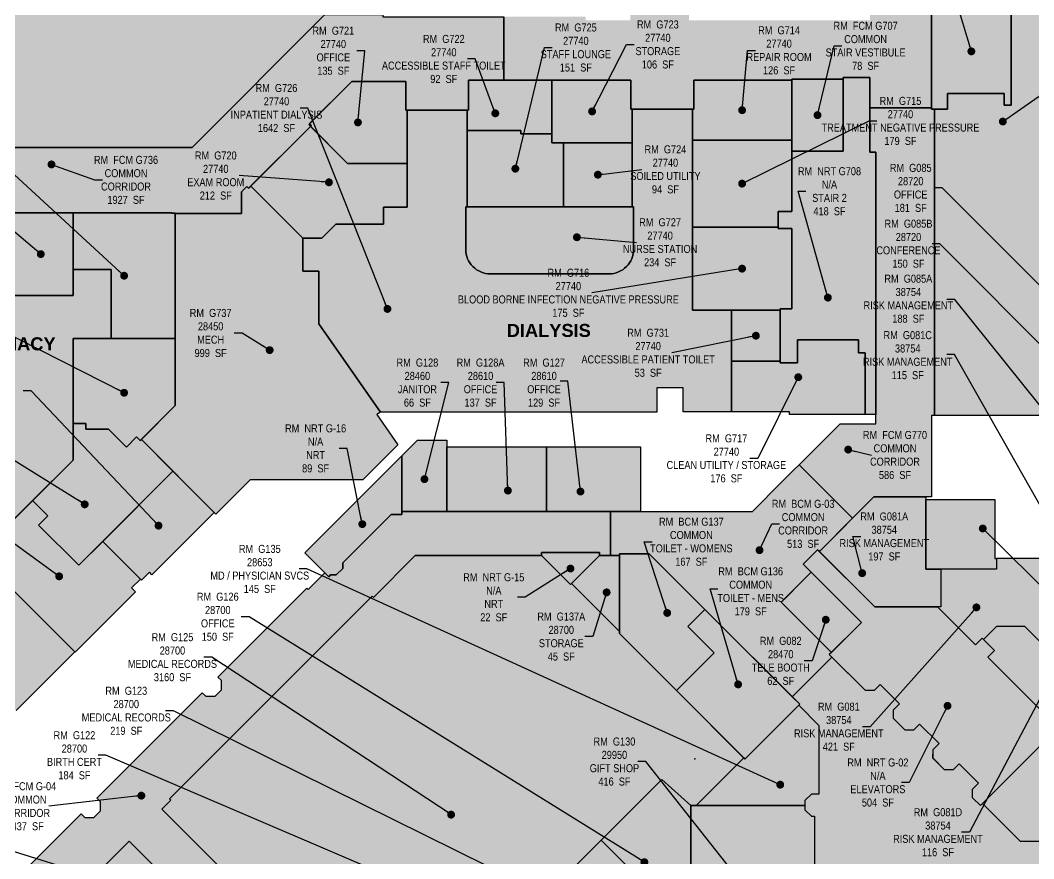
# Model space of a CAD drawing. Header units: inches. Extents: x -416 to 5762, y -228 to 4594.
# Drawn here: x 511 to 2284, y 2000 to 3467 of the extents above; entities that cross this region are included whole.
import ezdxf

# ---------------------------------------------------------------- set-up
doc = ezdxf.new("R2010")
doc.units = ezdxf.units.IN
doc.header["$LTSCALE"] = 48
doc.header["$MEASUREMENT"] = 0
doc.layers.get('Defpoints').update_dxf_attribs({"color": 31})
for name, color, linetype in [('0-LABEL', 3, 'Continuous'), ('1-NRT', 200, 'Continuous'), ('1-NRT-PTN', 253, 'Continuous'), ('2-BCM', 140, 'Continuous'), ('2-BCM-PTN', 250, 'Continuous'), ('3-FCM', 190, 'Continuous'), ('3-FCM-PTN', 9, 'Continuous'), ('4-OCC', 6, 'Continuous'), ('4-OCC-PTN', 95, 'Continuous')]:
    doc.layers.add(name, color=color, linetype=linetype)
doc.styles.add('AE-101i$0$Arial_B', font='arialbd.ttf', dxfattribs={"height": 9.132806})
doc.styles.add('ArialN', font='ARIALN.TTF')
doc.dimstyles.new('AB-220', dxfattribs={"dimscale": 220, "dimtxt": 0.070312, "dimasz": 0.0625, "dimexe": 0.0625, "dimexo": 0.125, "dimgap": 0.1875, "dimtad": 0, "dimdec": 4, "dimrnd": 0.0625, "dimzin": 0, "dimdsep": 46, "dimlunit": 4, "dimtxsty": 'ArialN', "dimblk": 'ARCHTICK', "dimcen": 0.0625, "dimclrd": 256, "dimclre": 256, "dimclrt": 256, "dimadec": 0, "dimazin": 0, "dimtfac": 1, "dimtdec": 4, "dimtofl": 0, "dimtmove": 2, "dimatfit": 3, "dimldrblk": 'DOT', "dimfxl": 0, "dimfrac": 2, "dimtolj": 1, "dimtzin": 0, "dimlwd": -1, "dimlwe": -1, "dimarcsym": 0})

# ---------------------------------------------------------------- blocks, each defined once
blk = doc.blocks.new('_ArchTick')
at = {"const_width": 0.15}
blk.add_lwpolyline([(-0.5, -0.5), (0.5, 0.5)], dxfattribs=at)
blk = doc.blocks.new('_Dot')
at = {"lineweight": -2}
blk.add_line((-0.5, 0), (-1, 0), dxfattribs=at)
at = {"const_width": 0.5}
blk.add_lwpolyline([(-0.25, 0, 1), (0.25, 0, 1)], format="xyb", close=True, dxfattribs=at)

msp = doc.modelspace()

# ---------------------------------------------------------------- hatches: boundary and pattern name
at = {"layer": '1-NRT-PTN'}
h = msp.add_hatch(color=256, dxfattribs=at)
h.dxf.hatch_style = 1
h.paths.add_polyline_path([(2244.6, 3513.7), (2244.6, 3318.1), (2232.6, 3318.1), (2232.6, 3338.8), (2133.3, 3338.8), (2133.3, 3311), (2105.6, 3311), (2105.6, 3513.7), (2139.6, 3513.7), (2139.6, 3504.3), (2229.5, 3504.3), (2229.5, 3513.7)])
h = msp.add_hatch(color=256, dxfattribs=at)
h.dxf.hatch_style = 1
h.paths.add_polyline_path([(2007.8, 3235.8), (2007.8, 2777.3), (1989.2, 2777.3), (1989.2, 2885.1), (1977.8, 2885.1), (1977.8, 2907.5), (1870.7, 2907.5), (1870.7, 2867.8), (1840.6, 2867.8), (1840.6, 2962.1), (1861, 2962.1), (1861, 3102.6), (1837, 3102.6), (1837, 3132.3), (1861, 3132.3), (1861, 3237.7), (1950.6, 3237.7), (1950.6, 3366.8), (1997.6, 3366.8), (1997.6, 3235.8)])
for points in [[(1008.8, 2535.4), (1178.3, 2704.8), (1178.3, 2602.5), (1159.8, 2602.5), (1075, 2517.8), (1075, 2507.8), (1063.7, 2496.5), (1053.7, 2496.5), (1050.7, 2493.5), (1043.8, 2500.4)], [(2326.3, 2190), (2307, 2209.2), (2190.9, 2093.1), (2177.1, 2106.8), (2177.1, 2121.8), (2187.8, 2132.4), (2153.8, 2166.4), (2143.2, 2155.8), (2128.2, 2155.8), (2107.9, 2176.1), (2108, 2191), (2118.5, 2201.7), (2084.6, 2235.6), (2074, 2225), (2059, 2225), (2038.6, 2245.4), (2038.6, 2260.4), (2049.2, 2271), (2015.3, 2304.9), (2004.8, 2294.2), (1989.8, 2294.2), (1926.5, 2357.5), (1982.7, 2413.3), (1880.8, 2515.2), (1906.1, 2540.5), (2005.9, 2440.7), (2116.1, 2440.7), (2182.6, 2374.2), (2194.1, 2385.7), (2215.3, 2364.5), (2203.8, 2353), (2306.1, 2250.7), (2318.8, 2263.5), (2338.3, 2263.5), (2338.3, 2190)], [(1422.8, 2530.5), (1422.8, 2535.8), (1524.4, 2535.8), (1524.4, 2530.5), (1473.6, 2479.7)]]:
    msp.add_hatch(color=256, dxfattribs=at).paths.add_polyline_path(points)
at = {"layer": '2-BCM-PTN'}
for points in [[(1873.5, 2689.3), (1967.2, 2595.7), (1909.1, 2537.5), (1906.1, 2540.5), (1880.8, 2515.2), (1894.8, 2501.2), (1874, 2480.3), (1852.7, 2459), (1842.5, 2448.9), (1930.2, 2361.1), (1926.5, 2357.5), (1931.1, 2352.9), (1861.6, 2283.5), (1611.2, 2533.2), (1559.2, 2533.2), (1559.2, 2530.5), (1543.7, 2530.5), (1543.7, 2535.1), (1543.7, 2537.6), (1543.7, 2549.6), (1543.7, 2551.6), (1543.7, 2607.8), (1792, 2607.8), (1843.6, 2659.4), (1843.6, 2659.4), (1856.3, 2672.2), (1863.5, 2679.3)], [(1559.2, 2394.1), (1559.2, 2533.2), (1611.2, 2533.2), (1708.4, 2435.9), (1679, 2406.6), (1725, 2360.6), (1658.9, 2294.4)], [(1658.9, 2294.4), (1725, 2360.6), (1679, 2406.6), (1708.4, 2435.9), (1874.9, 2270.3), (1778.9, 2174.4)]]:
    msp.add_hatch(color=256, dxfattribs=at).paths.add_polyline_path(points)
h = msp.add_hatch(color=256, dxfattribs=at)
edge = h.paths.add_edge_path()
edge.add_line((2233.1, 1702), (2228.7, 1702))
edge.add_arc((2160.2, 1735.9), 76.4, 255.6181, 333.6279, ccw=False)
edge.add_line((2141.3, 1661.9), (2047.2, 1752.7))
edge.add_line((2047.2, 1752.7), (2085.4, 1790.9))
edge.add_line((2085.4, 1790.9), (2163.3, 1714.6))
edge.add_arc((2165, 1723.8), 9.37, 259.7053, 347.9777)
edge.add_line((2174.2, 1721.9), (2174.2, 1759.9))
edge.add_line((2174.2, 1759.9), (2233.1, 1759.9))
edge.add_line((2233.1, 1759.9), (2233.1, 1897.9))
edge.add_line((2233.1, 1897.9), (2260.8, 1925.6))
edge.add_line((2260.8, 1925.6), (2561.4, 1925.6))
edge.add_line((2561.4, 1925.6), (2561.4, 1915.2))
edge.add_line((2561.4, 1915.2), (2613.6, 1915.2))
edge.add_line((2613.6, 1915.2), (2613.6, 2025.3))
edge.add_line((2613.6, 2025.3), (2381.3, 2025.3))
edge.add_line((2381.3, 2025.3), (2381.3, 2030.6))
edge.add_line((2381.3, 2030.6), (2261.1, 2030.6))
edge.add_line((2261.1, 2030.6), (2194.7, 2096.9))
edge.add_line((2194.7, 2096.9), (2190.9, 2093.1))
edge.add_line((2190.9, 2093.1), (2177.1, 2106.8))
edge.add_line((2177.1, 2106.8), (2177.1, 2121.8))
edge.add_line((2177.1, 2121.8), (2187.8, 2132.4))
edge.add_line((2187.8, 2132.4), (2153.8, 2166.4))
edge.add_line((2153.8, 2166.4), (2143.2, 2155.8))
edge.add_line((2143.2, 2155.8), (2128.2, 2155.8))
edge.add_line((2128.2, 2155.8), (2108, 2176))
edge.add_line((2108, 2176), (2108, 2191))
edge.add_line((2108, 2191), (2118.6, 2201.6))
edge.add_line((2118.6, 2201.6), (2084.6, 2235.6))
edge.add_line((2084.6, 2235.6), (2074, 2225))
edge.add_line((2074, 2225), (2059, 2225))
edge.add_line((2059, 2225), (2038.6, 2245.4))
edge.add_line((2038.6, 2245.4), (2038.6, 2260.4))
edge.add_line((2038.6, 2260.4), (2049.2, 2271))
edge.add_line((2049.2, 2271), (2015.3, 2304.9))
edge.add_line((2015.3, 2304.9), (2004.8, 2294.2))
edge.add_line((2004.8, 2294.2), (1989.8, 2294.2))
edge.add_line((1989.8, 2294.2), (1931.1, 2352.9))
edge.add_line((1931.1, 2352.9), (1861.6, 2283.5))
edge.add_line((1861.6, 2283.5), (1874.9, 2270.3))
edge.add_line((1874.9, 2270.3), (1873, 2268.5))
edge.add_line((1873, 2268.5), (1908.2, 2233.3))
edge.add_line((1908.2, 2233.3), (1908.2, 2113.3))
edge.add_line((1908.2, 2113.3), (1895.2, 2113.3))
edge.add_line((1895.2, 2113.3), (1883.9, 2102))
edge.add_line((1883.9, 2102), (1883.9, 2086))
edge.add_line((1883.9, 2086), (1895.2, 2074.7))
edge.add_line((1895.2, 2074.7), (1900.6, 2074.7))
edge.add_line((1900.6, 2074.7), (1900.6, 1881.4))
edge.add_line((1900.6, 1881.4), (1805, 1785.8))
edge.add_line((1805, 1785.8), (1890, 1700.8))
edge.add_line((1890, 1700.8), (1903.2, 1689))
edge.add_line((1903.2, 1689), (1911.2, 1689))
edge.add_line((1911.2, 1689), (1922.5, 1677.7))
edge.add_line((1922.5, 1677.7), (1922.5, 1666.2))
edge.add_line((1922.5, 1666.2), (2012.3, 1666.2))
edge.add_line((2012.3, 1666.2), (2113.8, 1564.7))
edge.add_line((2113.8, 1564.7), (2113.8, 1476.1))
edge.add_line((2113.8, 1476.1), (2108.4, 1476.1))
edge.add_line((2108.4, 1476.1), (2097.1, 1464.8))
edge.add_line((2097.1, 1464.8), (2097.1, 1448.8))
edge.add_line((2097.1, 1448.8), (2106.9, 1439))
edge.add_line((2106.9, 1439), (2074.8, 1407))
edge.add_line((2074.8, 1407), (2109.1, 1372.8))
edge.add_line((2109.1, 1372.8), (2110.9, 1374.6))
edge.add_line((2110.9, 1374.6), (2119.4, 1366.1))
edge.add_line((2119.4, 1366.1), (2117.6, 1364.3))
edge.add_line((2117.6, 1364.3), (2127.4, 1354.4))
edge.add_line((2127.4, 1354.4), (2127.4, 1249.6))
edge.add_line((2127.4, 1249.6), (2127.4, 1012))
edge.add_line((2127.4, 1012), (2126.3, 1012))
edge.add_line((2126.3, 1012), (2126.3, 725.4))
edge.add_line((2126.3, 725.4), (2125.4, 725.4))
edge.add_line((2125.4, 725.4), (2056.7, 656.6))
edge.add_line((2056.7, 656.6), (2096.1, 617.2))
edge.add_line((2096.1, 617.2), (2107.3, 628.4))
edge.add_line((2107.3, 628.4), (2123.3, 628.4))
edge.add_line((2123.3, 628.4), (2129, 622.7))
edge.add_line((2129, 622.7), (2137.1, 630.9))
edge.add_line((2137.1, 630.9), (2135.4, 632.6))
edge.add_line((2135.4, 632.6), (2135.4, 636.2))
edge.add_line((2135.4, 636.2), (2261.3, 636.2))
edge.add_line((2261.3, 636.2), (2261.3, 702.9))
edge.add_line((2261.3, 702.9), (2233.1, 702.9))
edge.add_line((2233.1, 702.9), (2233.1, 1702))
at = {"layer": '3-FCM-PTN'}
h = msp.add_hatch(color=256, dxfattribs=at)
h.dxf.hatch_style = 1
h.paths.add_polyline_path([(1356.8, 3473), (1500, 3473), (1500, 3466.8), (1578.6, 3466.8), (1578.6, 3518), (1681.2, 3518), (1681.2, 3466.8), (1997.6, 3466.8), (1997.6, 3867.1), (1754.6, 3867.1), (1754.6, 3972.2), (1790.2, 3972.2), (1790.2, 3996.2), (1847.5, 3996.2), (1847.5, 3972.2), (1869.8, 3972.2), (1869.8, 4018.7), (1982.8, 4018.7), (1982.8, 3972.2), (2005.2, 3972.2), (2005.2, 3996.2), (2043.6, 3996.2), (2043.6, 4234), (2048.5, 4234), (2048.5, 4311.1), (2144.5, 4311.1), (2144.5, 4228.5), (2149.3, 4228.5), (2149.3, 3857.3), (2109.8, 3857.3), (2109.8, 3773.1), (2105.6, 3773.1), (2105.6, 3678.8), (2110.5, 3678.8), (2110.5, 3614.6), (2336.1, 3614.6), (2336.1, 3604.3), (2346.6, 3604.3), (2346.6, 3549.6), (2336.1, 3549.6), (2336.1, 3528.4), (2346.6, 3528.4), (2346.6, 3508.8), (2244.6, 3508.8), (2244.6, 3513.7), (2229.5, 3513.7), (2229.5, 3504.3), (2139.6, 3504.3), (2139.6, 3513.7), (2105.6, 3513.7), (2105.6, 3313.4), (1997.6, 3313.4), (1997.6, 3366.8), (1950.6, 3366.8), (1950.6, 3363.8), (1861, 3363.8), (1861, 3362), (1689.3, 3362), (1689.3, 3311.1), (1579.2, 3311.1), (1579.2, 3362), (1356.8, 3362)])
h = msp.add_hatch(color=256, dxfattribs=at)
h.dxf.hatch_style = 1
h.paths.add_polyline_path([(1356.8, 3362), (1295.4, 3361.7), (1295.4, 3309.6), (1185.5, 3309.6), (1185.5, 3359.6), (1090.9, 3359.6), (1017.2, 3285.9), (1020.2, 3282.9), (910.2, 3172.9), (907.2, 3175.9), (897.7, 3166.4), (897.7, 3128.5), (787.1, 3128.5), (776.3, 3128.5), (776.3, 3129.7), (288.5, 3129.7), (288.5, 3077.7), (206.7, 3077.7), (206.7, 3129.7), (91.6, 3129.7), (91.6, 2581.4), (140.6, 2581.4), (140.6, 2501.7), (89.1, 2501.7), (89.1, 2401.2), (-27.3, 2401.2), (-27.3, 3294.3), (97.3, 3294.3), (97.3, 3244.3), (811.7, 3244.3), (1044, 3476.6), (1145.5, 3476.6), (1145.5, 3473), (1356.8, 3473)])
h = msp.add_hatch(color=256, dxfattribs=at)
h.dxf.hatch_style = 1
h.paths.add_polyline_path([(1950.6, 3363.8), (1950.6, 3237.7), (1861, 3237.7), (1861, 3363.8)])
h = msp.add_hatch(color=256, dxfattribs=at)
h.dxf.hatch_style = 1
h.paths.add_polyline_path([(2110.5, 3311), (2110.5, 2775.3), (2105.6, 2775.3), (2105.3, 2633.1), (2040.1, 2633.1), (2004.6, 2633.1), (1991.8, 2620.2), (1967.2, 2595.6), (1873.5, 2689.3), (1929.5, 2745.3), (1929.6, 2745.4), (1945.3, 2761.1), (2007.8, 2761.1), (2007.8, 3235.8), (1997.6, 3235.8), (1997.6, 3313.4), (2105.6, 3313.4), (2105.6, 3311)])
msp.add_hatch(color=256, dxfattribs=at).paths.add_polyline_path([(340.9, 1689.5), (340.9, 1797.4), (338.6, 1799.7), (405.4, 1866.5), (411.6, 1860.3), (427.6, 1860.3), (438.9, 1871.6), (438.9, 1887.6), (432.7, 1893.8), (617.4, 2078.6), (623.6, 2072.4), (639.6, 2072.4), (651, 2083.7), (651, 2099.7), (644.8, 2105.9), (829.3, 2290.4), (835.7, 2284.4), (851.7, 2284.4), (863, 2295.7), (863, 2311.7), (856.8, 2317.9), (1012.1, 2473.2), (1014.4, 2470.9), (1043.8, 2500.4), (1050.7, 2493.5), (1053.7, 2496.5), (1063.7, 2496.5), (1075, 2507.8), (1075, 2517.8), (1159.8, 2602.5), (1178.3, 2602.5), (1178.3, 2607.8), (1543.7, 2607.8), (1543.7, 2551.6), (1543.7, 2549.6), (1543.7, 2537.6), (1543.7, 2535.1), (1543.7, 2530.5), (1524.4, 2530.5), (1524.4, 2535.8), (1422.8, 2535.8), (1422.8, 2530.5), (1202.1, 2530.5), (1128.9, 2457.3), (1126.6, 2459.6), (771.8, 2104.8), (774.1, 2102.5), (758.5, 2086.9), (1398.3, 1447.2), (1341.7, 1390.6), (1285, 1447.3), (1288.7, 1451), (1242.1, 1497.7), (1242.1, 1490.3), (701.5, 2030.8), (515.3, 1844.6), (511.5, 1848.3), (491.1, 1827.9), (494.8, 1824.2), (451.1, 1780.5), (474.4, 1757.2), (433.1, 1715.8), (409.8, 1739.1), (405, 1734.3), (405, 1687.8), (403.2, 1689.5)])
at = {"layer": '4-OCC-PTN'}
h = msp.add_hatch(color=55, dxfattribs=at)
h.dxf.hatch_style = 1
h.paths.add_polyline_path([(1140.6, 3857.6), (1140.6, 3476.6), (1044, 3476.6), (811.7, 3244.3), (97.3, 3244.3), (97.3, 3294.3), (-30.4, 3294.3), (-30.4, 3997.1), (750.2, 3997.1), (750.2, 3966.1), (712.7, 3966.1), (712.7, 3857.6)])
h = msp.add_hatch(color=18, dxfattribs=at)
h.dxf.hatch_style = 1
h.paths.add_polyline_path([(2336.1, 3508.8), (2336.1, 2799.2), (2313.7, 2799.2), (2313.7, 2775.3), (2110.5, 2775.3), (2110.5, 3311), (2133.3, 3311), (2133.3, 3338.8), (2232.6, 3338.8), (2232.6, 3318.1), (2244.6, 3318.1), (2244.6, 3508.8)])
h = msp.add_hatch(color=83, dxfattribs=at)
h.dxf.hatch_style = 1
h.paths.add_polyline_path([(1185.5, 3359.6), (1185.5, 3309.6), (1187.9, 3309.6), (1187.9, 3216.4), (1083.3, 3216.4), (1015.5, 3284.2), (1090.9, 3359.6)])
h = msp.add_hatch(color=83, dxfattribs=at)
h.dxf.hatch_style = 1
h.paths.add_polyline_path([(1441.2, 3361.7), (1441.2, 3267.8), (1386.7, 3267.8), (1386.7, 3273.7), (1292.9, 3273.7), (1292.9, 3309.6), (1295.4, 3309.6), (1295.4, 3361.7)])
h = msp.add_hatch(color=83, dxfattribs=at)
h.dxf.hatch_style = 1
h.paths.add_polyline_path([(1579.2, 3362), (1579.2, 3311.1), (1581.6, 3311.1), (1581.6, 3252.6), (1441.2, 3252.6), (1441.2, 3362)])
h = msp.add_hatch(color=83, dxfattribs=at)
h.dxf.hatch_style = 1
h.paths.add_polyline_path([(1861, 3256.9), (1686.9, 3256.9), (1686.9, 3311.1), (1689.3, 3311.1), (1689.3, 3362), (1861, 3362)])
h = msp.add_hatch(color=83, dxfattribs=at)
h.dxf.hatch_style = 1
edge = h.paths.add_edge_path()
edge.add_line((1581.6, 3311.1), (1686.9, 3311.1))
edge.add_line((1686.9, 3311.1), (1686.9, 2959.6))
edge.add_line((1686.9, 2959.6), (1755.4, 2959.6))
edge.add_line((1755.4, 2959.6), (1755.4, 2870.4))
edge.add_line((1755.4, 2870.4), (1755.3, 2870.4))
edge.add_line((1755.3, 2870.4), (1755.3, 2782.1))
edge.add_line((1755.3, 2782.1), (1671, 2782.1))
edge.add_line((1671, 2782.1), (1671, 2823.6))
edge.add_line((1671, 2823.6), (1624.7, 2823.6))
edge.add_line((1624.7, 2823.6), (1624.7, 2781.3))
edge.add_line((1624.7, 2781.3), (1150.2, 2781.3))
edge.add_line((1150.2, 2781.3), (1141, 2781.3))
edge.add_line((1141, 2781.3), (1033, 2935.6))
edge.add_line((1033, 2935.6), (1033, 3027.7))
edge.add_line((1033, 3027.7), (1005.2, 3027.7))
edge.add_line((1005.2, 3027.7), (1005.2, 3085.6))
edge.add_line((1005.2, 3085.6), (1038.4, 3085.6))
edge.add_line((1038.4, 3085.6), (1063, 3110.3))
edge.add_line((1063, 3110.3), (1146.5, 3110.3))
edge.add_line((1146.5, 3110.3), (1146.5, 3139.8))
edge.add_line((1146.5, 3139.8), (1187.9, 3139.8))
edge.add_line((1187.9, 3139.8), (1187.9, 3309.6))
edge.add_line((1187.9, 3309.6), (1292.9, 3309.6))
edge.add_line((1292.9, 3309.6), (1292.9, 3273.7))
edge.add_line((1292.9, 3273.7), (1292.8, 3273.7))
edge.add_line((1292.8, 3273.7), (1292.8, 3140.5))
edge.add_line((1292.8, 3140.5), (1290.3, 3140.5))
edge.add_line((1290.3, 3140.5), (1290.3, 3066.1))
edge.add_arc((1333.2, 3066.1), 42.9, 180, 225)
edge.add_arc((1333.2, 3066.1), 42.9, 225, 270)
edge.add_line((1333.2, 3023.2), (1541.2, 3023.2))
edge.add_arc((1541.2, 3066.1), 42.9, 270, 315)
edge.add_arc((1541.2, 3066.1), 42.9, 315, 360)
edge.add_line((1584.1, 3066.1), (1584.1, 3140.5))
edge.add_line((1584.1, 3140.5), (1581.6, 3140.5))
edge.add_line((1581.6, 3140.5), (1581.6, 3311.1))
h = msp.add_hatch(color=83, dxfattribs=at)
h.dxf.hatch_style = 1
h.paths.add_polyline_path([(1187.9, 3216.4), (1187.9, 3139.8), (1146.5, 3139.8), (1146.5, 3110.3), (1063, 3110.3), (1038.4, 3085.6), (1005.2, 3085.5), (914, 3176.7), (1018.5, 3281.2), (1083.3, 3216.4)])
h = msp.add_hatch(color=83, dxfattribs=at)
h.dxf.hatch_style = 1
h.paths.add_polyline_path([(1386.7, 3273.7), (1386.7, 3267.8), (1441.2, 3267.8), (1441.2, 3252.6), (1461.5, 3252.6), (1461.5, 3140.5), (1292.8, 3140.5), (1292.8, 3273.7)])
h = msp.add_hatch(color=83, dxfattribs=at)
h.dxf.hatch_style = 1
h.paths.add_polyline_path([(1581.6, 3252.6), (1581.6, 3140.5), (1461.5, 3140.5), (1461.5, 3252.6)])
h = msp.add_hatch(color=83, dxfattribs=at)
h.dxf.hatch_style = 1
h.paths.add_polyline_path([(1861, 3256.9), (1861, 3132.3), (1837, 3132.3), (1837, 3105), (1686.9, 3105), (1686.9, 3256.9)])
h = msp.add_hatch(color=55, dxfattribs=at)
h.dxf.hatch_style = 1
h.paths.add_polyline_path([(914, 3176.7), (1005.2, 3085.5), (1005.2, 3027.7), (1033, 3027.7), (1033, 2935.6), (1141, 2781.3), (1134.9, 2777), (1171.7, 2724.4), (1110.1, 2662.8), (913.2, 2662.8), (853.3, 2603), (722.7, 2733.6), (781.7, 2792.7), (781.7, 2833.2), (781.7, 3128.5), (897.7, 3128.5), (897.7, 3166.4), (907.2, 3175.9), (910.2, 3172.9)])
h = msp.add_hatch(color=83, dxfattribs=at)
h.dxf.hatch_style = 1
edge = h.paths.add_edge_path()
edge.add_line((1584.1, 3140.5), (1584.1, 3066.1))
edge.add_arc((1541.2, 3066.1), 42.9, -45, 0, ccw=False)
edge.add_arc((1541.2, 3066.1), 42.9, 270, 315, ccw=False)
edge.add_line((1541.2, 3023.2), (1333.2, 3023.2))
edge.add_arc((1333.2, 3066.1), 42.9, 225, 270, ccw=False)
edge.add_arc((1333.2, 3066.1), 42.9, 180, 225, ccw=False)
edge.add_line((1290.3, 3066.1), (1290.3, 3140.5))
edge.add_line((1290.3, 3140.5), (1584.1, 3140.5))
h = msp.add_hatch(color=77, dxfattribs=at)
h.dxf.hatch_style = 1
h.paths.add_polyline_path([(91.6, 2842.8), (91.6, 3129.7), (206.7, 3129.7), (206.7, 3077.7), (286, 3077.7), (286, 2985.6), (603.4, 2985.6), (603.4, 3031), (669.9, 3031), (669.9, 2910), (603.4, 2910), (603.4, 2761.7), (603.1, 2761.7), (603.1, 2697.4), (436.8, 2531.2), (606.2, 2361.8), (503.7, 2259.4), (467.5, 2295.6), (442.5, 2295.6), (442.5, 2361.7), (379.8, 2361.7), (379.8, 2400.3), (345.3, 2400.3), (345.3, 2302.6), (259.4, 2302.6), (259.4, 2502.3), (169.5, 2502.3), (169.5, 2504.8), (140.6, 2504.8), (140.6, 2579), (218.6, 2579), (218.6, 2842.8)])
h = msp.add_hatch(color=77, dxfattribs=at)
h.dxf.hatch_style = 1
h.paths.add_polyline_path([(603.4, 3129.7), (603.4, 3031), (603.4, 3031), (603.4, 2985.6), (490, 2985.6), (490, 3129.7)])
h = msp.add_hatch(color=77, dxfattribs=at)
h.dxf.hatch_style = 1
h.paths.add_polyline_path([(605.8, 3129.7), (781.7, 3129.7), (781.7, 2910), (669.9, 2910), (669.9, 3031), (603.4, 3031), (603.4, 3129.7)])
h = msp.add_hatch(color=83, dxfattribs=at)
h.dxf.hatch_style = 1
h.paths.add_polyline_path([(1861, 3102.6), (1861, 2962.1), (1840.6, 2962.1), (1840.6, 2959.5), (1755.4, 2959.5), (1755.4, 2959.6), (1686.9, 2959.6), (1686.9, 3105), (1837, 3105), (1837, 3102.6)])
h = msp.add_hatch(color=83, dxfattribs=at)
h.dxf.hatch_style = 1
h.paths.add_polyline_path([(1840.6, 2959.5), (1840.6, 2870.4), (1755.4, 2870.4), (1755.4, 2959.5)])
h = msp.add_hatch(color=77, dxfattribs=at)
h.dxf.hatch_style = 1
h.paths.add_polyline_path([(781.7, 2792.7), (720.6, 2731.6), (714.2, 2738), (696.5, 2720.3), (665, 2751.8), (625.6, 2751.8), (625.6, 2761.7), (603.4, 2761.7), (603.4, 2910), (669.9, 2910), (669.9, 2910), (781.7, 2910)])
h = msp.add_hatch(color=83, dxfattribs=at)
h.dxf.hatch_style = 1
h.paths.add_polyline_path([(1755.3, 2870.4), (1840.6, 2870.4), (1840.6, 2867.8), (1870.7, 2867.8), (1870.7, 2907.5), (1977.8, 2907.5), (1977.8, 2885.1), (1989.2, 2885.1), (1989.2, 2777.3), (1856.7, 2777.3), (1856.7, 2782.1), (1755.3, 2782.1)])
h = msp.add_hatch(color=77, dxfattribs=at)
h.dxf.hatch_style = 1
h.paths.add_polyline_path([(603.1, 2761.7), (625.6, 2761.7), (625.6, 2751.8), (665, 2751.8), (696.5, 2720.3), (714.2, 2738), (720.6, 2731.6), (722.7, 2733.6), (778, 2678.3), (613.2, 2513.5), (542.7, 2583.8), (559.1, 2600.1), (532.4, 2626.8), (603.1, 2697.4)])
h = msp.add_hatch(color=201, dxfattribs=at)
h.dxf.hatch_style = 1
h.paths.add_polyline_path([(1257.4, 2732.4), (1257.4, 2607.8), (1178.3, 2607.8), (1178.3, 2704.8), (1205.9, 2732.4)])
h = msp.add_hatch(color=31, dxfattribs=at)
h.dxf.hatch_style = 1
h.paths.add_polyline_path([(1257.4, 2720.8), (1431.7, 2720.8), (1431.7, 2607.8), (1257.4, 2607.8)])
h = msp.add_hatch(color=31, dxfattribs=at)
h.dxf.hatch_style = 1
h.paths.add_polyline_path([(1431.7, 2607.8), (1431.7, 2720.8), (1596.3, 2720.8), (1596.3, 2607.8), (1541.1, 2607.8), (1533.8, 2607.8)])
h = msp.add_hatch(color=77, dxfattribs=at)
h.dxf.hatch_style = 1
h.paths.add_polyline_path([(778, 2678.3), (850.3, 2606), (741.3, 2497), (737.1, 2501.2), (723.1, 2487.3), (655.1, 2555.3)])
h = msp.add_hatch(color=77, dxfattribs=at)
h.dxf.hatch_style = 1
h.paths.add_polyline_path([(532.4, 2626.8), (559.1, 2600.1), (542.7, 2583.8), (613.2, 2513.5), (655.1, 2555.3), (721, 2489.4), (705.7, 2474.1), (712.5, 2467.3), (606.6, 2361.4), (436.8, 2531.2)])
for color, points in [(87, [(2095.3, 2633.1), (2004.6, 2633.1), (1909.1, 2537.5), (2005.9, 2440.7), (2121.9, 2440.7), (2121.9, 2506.7), (2095.3, 2506.7), (2095.3, 2628.6)]), (87, [(2216.3, 2525.6), (2218.9, 2525.6), (2218.9, 2506.7), (2095.3, 2506.7), (2095.3, 2628.6), (2216.3, 2628.6)]), (151, [(1170, 1675.5), (758.5, 2086.9), (774.1, 2102.5), (771.8, 2104.8), (1126.6, 2459.6), (1128.9, 2457.3), (1202.1, 2530.5), (1422.8, 2530.5), (1473.6, 2479.7), (1475.4, 2481.6), (1559.2, 2397.8), (1559.2, 2394.1), (1776.8, 2176.5), (1693.4, 2093.1), (1684.4, 2093.1), (1633.4, 2138.7)]), (151, [(1559.2, 2397.8), (1475.4, 2481.6), (1524.4, 2530.5), (1528.8, 2530.5), (1536.4, 2530.5), (1541.1, 2530.5), (1559.2, 2530.5)]), (87, [(2116.1, 2440.7), (2182.6, 2374.2), (2194.1, 2385.7), (2196.2, 2383.6), (2219.6, 2407), (2267.9, 2407), (2324.9, 2350), (2381.3, 2350), (2381.3, 2353), (2497.9, 2353), (2497.9, 2350.4), (2615.8, 2350.4), (2615.9, 2451.6), (2440, 2451.6), (2440, 2510.4), (2330.7, 2510.4), (2315.5, 2525.6), (2315.5, 2528.6), (2295.6, 2528.6), (2295.6, 2525.6), (2218.9, 2525.6), (2218.9, 2506.7), (2121.9, 2506.7), (2121.9, 2440.7)]), (62, [(1842.5, 2448.9), (1894.8, 2501.2), (1982.7, 2413.3), (1980.9, 2411.5), (1930.2, 2361.1)]), (87, [(2381.3, 2260.5), (2338.3, 2260.6), (2338.3, 2263.5), (2318.8, 2263.5), (2306.1, 2250.7), (2203.8, 2353), (2215.3, 2364.5), (2196.2, 2383.6), (2219.6, 2407), (2267.9, 2407), (2324.9, 2350), (2381.3, 2350)]), (46, [(1693.4, 2093.1), (1776.8, 2176.5), (1778.9, 2174.4), (1873, 2268.5), (1908.2, 2233.3), (1908.2, 2113.3), (1895.2, 2113.3), (1883.9, 2102), (1883.9, 2093.1)]), (62, [(2326.3, 2190), (2338.3, 2190), (2338.3, 2260.6), (2381.3, 2260.5), (2381.3, 2030.6), (2261.1, 2030.6), (2194.7, 2096.9), (2276, 2178.2), (2307, 2209.2)]), (151, [(1658.9, 1901), (1527.3, 2032.6), (1633.4, 2138.7), (1684.4, 2093.1), (1684.4, 1926.5)]), (171, [(1684.4, 2093.1), (1883.9, 2093.1), (1883.9, 2086), (1895.2, 2074.7), (1900.6, 2074.7), (1900.6, 1881.4), (1803.1, 1783.9), (1768.2, 1818.9), (1742, 1792.7), (1646.3, 1888.4), (1684.4, 1926.5)]), (31, [(608.8, 1938.1), (768.7, 1778.2), (812.3, 1821.8), (784.8, 1849.3), (833.9, 1898.4), (701.5, 2030.8)]), (151, [(1403.4, 1908.8), (1527.3, 2032.6), (1658.9, 1901), (1567, 1809.2), (1543.8, 1832.4), (1507.6, 1796.1), (1458.5, 1845.2), (1462.8, 1849.4)])]:
    msp.add_hatch(color=color, dxfattribs=at).paths.add_polyline_path(points)

# ---------------------------------------------------------------- linework, layer by layer
at = {"layer": '1-NRT', "flags": 128}
for points in [[(2244.6, 3513.7), (2244.6, 3318.1), (2232.6, 3318.1), (2232.6, 3338.8), (2133.3, 3338.8), (2133.3, 3311), (2105.6, 3311), (2105.6, 3513.7), (2139.6, 3513.7), (2139.6, 3504.3), (2229.5, 3504.3), (2229.5, 3513.7), (2244.6, 3513.7)], [(2007.8, 3235.8), (2007.8, 2777.3), (1989.2, 2777.3), (1989.2, 2885.1), (1977.8, 2885.1), (1977.8, 2907.5), (1870.7, 2907.5), (1870.7, 2867.8), (1840.6, 2867.8), (1840.6, 2962.1), (1861, 2962.1), (1861, 3102.6), (1837, 3102.6), (1837, 3132.3), (1861, 3132.3), (1861, 3237.7), (1950.6, 3237.7), (1950.6, 3366.8), (1997.6, 3366.8), (1997.6, 3235.8)]]:
    msp.add_lwpolyline(points, close=True, dxfattribs=at)
at = {"layer": '1-NRT'}
for points in [[(1008.8, 2535.4), (1178.3, 2704.8), (1178.3, 2602.5), (1159.8, 2602.5), (1075, 2517.8), (1075, 2507.8), (1063.7, 2496.5), (1053.7, 2496.5), (1050.7, 2493.5), (1043.8, 2500.4), (1043.8, 2500.4)], [(1422.8, 2530.5), (1422.8, 2535.8), (1524.4, 2535.8), (1524.4, 2530.5), (1473.6, 2479.7)]]:
    msp.add_lwpolyline(points, close=True, dxfattribs=at)
msp.add_lwpolyline([(2307, 2209.2), (2190.9, 2093.1), (2177.1, 2106.8), (2177.1, 2121.8), (2187.8, 2132.4), (2153.8, 2166.4), (2143.2, 2155.8), (2128.2, 2155.8), (2107.9, 2176.1), (2108, 2191), (2118.5, 2201.7), (2084.6, 2235.6), (2074, 2225), (2059, 2225), (2038.6, 2245.4), (2038.6, 2260.4), (2049.2, 2271), (2015.3, 2304.9), (2004.8, 2294.2), (1989.8, 2294.2), (1926.5, 2357.5), (1982.7, 2413.3), (1880.8, 2515.2), (1906.1, 2540.5), (2005.9, 2440.7), (2116.1, 2440.7), (2182.6, 2374.2), (2194.1, 2385.7), (2215.3, 2364.5), (2203.8, 2353), (2306.1, 2250.7)], dxfattribs=at)
at = {"layer": '1-NRT-PTN'}
msp.add_point((1691.2, 2175.2), dxfattribs=at)
at = {"layer": '2-BCM'}
for points in [[(1873.5, 2689.3), (1967.2, 2595.7), (1909.1, 2537.5), (1906.1, 2540.5), (1906.1, 2540.5), (1880.8, 2515.2), (1894.8, 2501.2), (1874, 2480.3), (1874, 2480.3), (1852.7, 2459), (1842.5, 2448.9), (1930.2, 2361.1), (1926.5, 2357.5), (1931.1, 2352.9), (1861.6, 2283.5), (1611.2, 2533.2), (1559.2, 2533.2), (1559.2, 2530.5), (1543.7, 2530.5), (1543.7, 2535.1), (1543.7, 2537.6), (1543.7, 2549.6), (1543.7, 2551.6), (1543.7, 2607.8), (1792, 2607.8), (1843.6, 2659.4), (1843.6, 2659.4), (1856.3, 2672.2), (1856.3, 2672.2), (1863.5, 2679.3)], [(1559.2, 2394.1), (1559.2, 2533.2), (1611.2, 2533.2), (1708.4, 2435.9), (1679, 2406.6), (1725, 2360.6), (1658.9, 2294.4)], [(1658.9, 2294.4), (1725, 2360.6), (1679, 2406.6), (1708.4, 2435.9), (1874.9, 2270.3), (1778.9, 2174.4)]]:
    msp.add_lwpolyline(points, close=True, dxfattribs=at)
msp.add_lwpolyline([(2381.3, 2030.6), (2261.1, 2030.6), (2194.7, 2096.9), (2190.9, 2093.1), (2177.1, 2106.8), (2177.1, 2121.8), (2187.8, 2132.4), (2153.8, 2166.4), (2143.2, 2155.8), (2128.2, 2155.8), (2108, 2176), (2108, 2191), (2118.6, 2201.6), (2084.6, 2235.6), (2074, 2225), (2059, 2225), (2038.6, 2245.4), (2038.6, 2260.4), (2049.2, 2271), (2015.3, 2304.9), (2004.8, 2294.2), (1989.8, 2294.2), (1931.1, 2352.9), (1861.6, 2283.5), (1874.9, 2270.3), (1873, 2268.5), (1908.2, 2233.3), (1908.2, 2113.3), (1895.2, 2113.3), (1883.9, 2102), (1883.9, 2086), (1895.2, 2074.7), (1900.6, 2074.7), (1900.6, 1881.4)], dxfattribs=at)
at = {"layer": '3-FCM', "flags": 128}
for points in [[(2105.6, 3513.7), (2105.6, 3313.4), (1997.6, 3313.4), (1997.6, 3366.8), (1950.6, 3366.8), (1950.6, 3363.8), (1861, 3363.8), (1861, 3362), (1689.3, 3362), (1689.3, 3311.1), (1579.2, 3311.1), (1579.2, 3362), (1356.8, 3362), (1356.8, 3473)], [(97.3, 3244.3), (811.7, 3244.3), (1044, 3476.6), (1145.5, 3476.6), (1145.5, 3473), (1356.8, 3473), (1356.8, 3362), (1295.4, 3361.7), (1295.4, 3309.6), (1185.5, 3309.6), (1185.5, 3359.6), (1090.9, 3359.6), (1017.2, 3285.9), (1020.2, 3282.9), (910.2, 3172.9), (907.2, 3175.9), (897.7, 3166.4), (897.7, 3128.5), (787.1, 3128.5), (776.3, 3128.5), (776.3, 3129.7), (288.5, 3129.7)]]:
    msp.add_lwpolyline(points, dxfattribs=at)
for points in [[(1950.6, 3363.8), (1950.6, 3237.7), (1861, 3237.7), (1861, 3363.8)], [(2110.5, 3311), (2110.5, 2775.3), (2105.6, 2775.3), (2105.3, 2633.1), (2040.1, 2633.1), (2004.6, 2633.1), (1991.8, 2620.2), (1967.2, 2595.6), (1873.5, 2689.3), (1929.5, 2745.3), (1929.6, 2745.4), (1945.3, 2761.1), (2007.8, 2761.1), (2007.8, 3235.8), (1997.6, 3235.8), (1997.6, 3313.4), (2105.6, 3313.4), (2105.6, 3311), (2110.5, 3311)]]:
    msp.add_lwpolyline(points, close=True, dxfattribs=at)
at = {"layer": '3-FCM'}
for points in [[(432.7, 1893.8), (617.4, 2078.6), (623.6, 2072.4), (639.6, 2072.4), (651, 2083.7), (651, 2099.7), (644.8, 2105.9), (829.3, 2290.4), (835.7, 2284.4), (851.7, 2284.4), (863, 2295.7), (863, 2311.7), (856.8, 2317.9), (1012.1, 2473.2), (1014.4, 2470.9), (1043.8, 2500.4), (1050.7, 2493.5), (1053.7, 2496.5), (1063.7, 2496.5), (1075, 2507.8), (1075, 2517.8), (1159.8, 2602.5), (1178.3, 2602.5), (1178.3, 2607.8), (1543.7, 2607.8), (1543.7, 2551.6), (1543.7, 2549.6), (1543.7, 2537.6), (1543.7, 2535.1), (1543.7, 2530.5), (1524.4, 2530.5), (1524.4, 2535.8), (1422.8, 2535.8), (1422.8, 2530.5), (1202.1, 2530.5), (1128.9, 2457.3), (1126.6, 2459.6), (771.8, 2104.8), (774.1, 2102.5), (758.5, 2086.9), (1398.3, 1447.2)], [(1242.1, 1490.3), (701.5, 2030.8), (515.3, 1844.6)]]:
    msp.add_lwpolyline(points, dxfattribs=at)
at = {"layer": '4-OCC', "flags": 128}
for points in [[(1140.6, 3857.6), (1140.6, 3476.6), (1044, 3476.6), (811.7, 3244.3), (97.3, 3244.3), (97.3, 3294.3), (-30.4, 3294.3), (-30.4, 3997.1), (750.2, 3997.1), (750.2, 3966.1), (712.7, 3966.1), (712.7, 3857.6)], [(2336.1, 3508.8), (2336.1, 2799.2), (2313.7, 2799.2), (2313.7, 2775.3), (2110.5, 2775.3), (2110.5, 3311), (2133.3, 3311), (2133.3, 3338.8), (2232.6, 3338.8), (2232.6, 3318.1), (2244.6, 3318.1), (2244.6, 3508.8)], [(1185.5, 3359.6), (1185.5, 3309.6), (1187.9, 3309.6), (1187.9, 3216.4), (1083.3, 3216.4), (1015.5, 3284.2), (1090.9, 3359.6)], [(1441.2, 3361.7), (1441.2, 3267.8), (1386.7, 3267.8), (1386.7, 3273.7), (1292.9, 3273.7), (1292.9, 3309.6), (1295.4, 3309.6), (1295.4, 3361.7)], [(1579.2, 3362), (1579.2, 3311.1), (1581.6, 3311.1), (1581.6, 3252.6), (1441.2, 3252.6), (1441.2, 3362)], [(1861, 3256.9), (1686.9, 3256.9), (1686.9, 3311.1), (1689.3, 3311.1), (1689.3, 3362), (1861, 3362)], [(1187.9, 3216.4), (1187.9, 3139.8), (1146.5, 3139.8), (1146.5, 3110.3), (1063, 3110.3), (1038.4, 3085.6), (1005.2, 3085.5), (914, 3176.7), (1018.5, 3281.2), (1083.3, 3216.4)], [(1386.7, 3273.7), (1386.7, 3267.8), (1441.2, 3267.8), (1441.2, 3252.6), (1461.5, 3252.6), (1461.5, 3140.5), (1292.8, 3140.5), (1292.8, 3273.7)], [(1581.6, 3252.6), (1581.6, 3140.5), (1461.5, 3140.5), (1461.5, 3252.6)], [(1861, 3256.9), (1861, 3132.3), (1837, 3132.3), (1837, 3105), (1686.9, 3105), (1686.9, 3256.9)], [(914, 3176.7), (1005.2, 3085.5), (1005.2, 3027.7), (1033, 3027.7), (1033, 2935.6), (1141, 2781.3), (1134.9, 2777), (1171.7, 2724.4), (1110.1, 2662.8), (913.2, 2662.8), (853.3, 2603), (722.7, 2733.6), (781.7, 2792.7), (781.7, 2833.2), (781.7, 3128.5), (897.7, 3128.5), (897.7, 3166.4), (907.2, 3175.9), (910.2, 3172.9)], [(603.4, 3129.7), (603.4, 3031), (603.4, 3031), (603.4, 2985.6), (490, 2985.6), (490, 3129.7)], [(605.8, 3129.7), (781.7, 3129.7), (781.7, 2910), (669.9, 2910), (669.9, 3031), (603.4, 3031), (603.4, 3129.7)], [(1861, 3102.6), (1861, 2962.1), (1840.6, 2962.1), (1840.6, 2959.5), (1755.4, 2959.5), (1755.4, 2959.6), (1686.9, 2959.6), (1686.9, 3105), (1837, 3105), (1837, 3102.6)], [(1840.6, 2959.5), (1840.6, 2870.4), (1755.4, 2870.4), (1755.4, 2959.5)], [(781.7, 2792.7), (720.6, 2731.6), (714.2, 2738), (696.5, 2720.3), (665, 2751.8), (625.6, 2751.8), (625.6, 2761.7), (603.4, 2761.7), (603.4, 2910), (669.9, 2910), (669.9, 2910), (781.7, 2910), (781.7, 2792.7)], [(1755.3, 2870.4), (1840.6, 2870.4), (1840.6, 2867.8), (1870.7, 2867.8), (1870.7, 2907.5), (1977.8, 2907.5), (1977.8, 2885.1), (1989.2, 2885.1), (1989.2, 2777.3), (1856.7, 2777.3), (1856.7, 2782.1), (1755.3, 2782.1)], [(603.1, 2761.7), (625.6, 2761.7), (625.6, 2751.8), (665, 2751.8), (696.5, 2720.3), (714.2, 2738), (720.6, 2731.6), (722.7, 2733.6), (778, 2678.3), (613.2, 2513.5), (542.7, 2583.8), (559.1, 2600.1), (532.4, 2626.8), (603.1, 2697.4)], [(778, 2678.3), (850.3, 2606), (741.3, 2497), (737.1, 2501.2), (723.1, 2487.3), (655.1, 2555.3)], [(532.4, 2626.8), (559.1, 2600.1), (542.7, 2583.8), (613.2, 2513.5), (655.1, 2555.3), (721, 2489.4), (705.7, 2474.1), (712.5, 2467.3), (606.6, 2361.4), (436.8, 2531.2), (532.4, 2626.8)]]:
    msp.add_lwpolyline(points, close=True, dxfattribs=at)
at = {"layer": '4-OCC'}
msp.add_lwpolyline([(1581.6, 3311.1), (1686.9, 3311.1), (1686.9, 2959.6), (1755.4, 2959.6), (1755.4, 2870.4), (1755.3, 2870.4), (1755.3, 2782.1), (1671, 2782.1), (1671, 2823.6), (1624.7, 2823.6), (1624.7, 2781.3), (1150.2, 2781.3), (1141, 2781.3), (1033, 2935.6), (1033, 3027.7), (1005.2, 3027.7), (1005.2, 3085.6), (1038.4, 3085.6), (1063, 3110.3), (1146.5, 3110.3), (1146.5, 3139.8), (1187.9, 3139.8), (1187.9, 3309.6), (1292.9, 3309.6), (1292.9, 3273.7), (1292.8, 3273.7), (1292.8, 3140.5), (1290.3, 3140.5), (1290.3, 3066.1, 0.198912), (1302.9, 3035.8, 0.198912), (1333.2, 3023.2), (1541.2, 3023.2, 0.198912), (1571.5, 3035.8, 0.198912), (1584.1, 3066.1), (1584.1, 3140.5), (1581.6, 3140.5)], format="xyb", close=True, dxfattribs=at)
at = {"layer": '4-OCC', "flags": 128}
msp.add_lwpolyline([(1584.1, 3140.5), (1584.1, 3066.1, -0.198912), (1571.5, 3035.8, -0.198912), (1541.2, 3023.2), (1333.2, 3023.2, -0.198912), (1302.9, 3035.8, -0.198912), (1290.3, 3066.1), (1290.3, 3140.5)], format="xyb", close=True, dxfattribs=at)
msp.add_lwpolyline([(286, 2985.6), (603.4, 2985.6), (603.4, 3031), (669.9, 3031), (669.9, 2910), (603.4, 2910), (603.4, 2761.7), (603.1, 2761.7), (603.1, 2697.4), (436.8, 2531.2), (606.2, 2361.8), (503.7, 2259.4)], dxfattribs=at)
at = {"layer": '4-OCC'}
for points in [[(1257.4, 2732.4), (1257.4, 2607.8), (1178.3, 2607.8), (1178.3, 2704.8), (1205.9, 2732.4)], [(1257.4, 2720.8), (1431.7, 2720.8), (1431.7, 2607.8), (1257.4, 2607.8), (1257.4, 2720.8), (1257.4, 2720.8)], [(1431.7, 2607.8), (1431.7, 2720.8), (1596.3, 2720.8), (1596.3, 2607.8), (1541.1, 2607.8), (1533.8, 2607.8)], [(2216.3, 2525.6), (2218.9, 2525.6), (2218.9, 2506.7), (2095.3, 2506.7), (2095.3, 2628.6), (2095.3, 2628.6), (2216.3, 2628.6)], [(1170, 1675.5), (758.5, 2086.9), (774.1, 2102.5), (771.8, 2104.8), (1126.6, 2459.6), (1128.9, 2457.3), (1202.1, 2530.5), (1422.8, 2530.5), (1422.8, 2530.5), (1473.6, 2479.7), (1475.4, 2481.6), (1559.2, 2397.8), (1559.2, 2394.1), (1776.8, 2176.5), (1693.4, 2093.1), (1684.4, 2093.1), (1633.4, 2138.7)], [(1559.2, 2397.8), (1475.4, 2481.6), (1524.4, 2530.5), (1528.8, 2530.5), (1536.4, 2530.5), (1541.1, 2530.5), (1559.2, 2530.5)], [(1842.5, 2448.9), (1894.8, 2501.2), (1982.7, 2413.3), (1980.9, 2411.5), (1930.2, 2361.1), (1842.5, 2448.9)], [(2381.3, 2260.5), (2338.3, 2260.6), (2338.3, 2263.5), (2318.8, 2263.5), (2306.1, 2250.7), (2203.8, 2353), (2215.3, 2364.5), (2196.2, 2383.6), (2219.6, 2407), (2267.9, 2407), (2324.9, 2350), (2381.3, 2350), (2381.3, 2260.5)], [(1693.4, 2093.1), (1776.8, 2176.5), (1778.9, 2174.4), (1873, 2268.5), (1908.2, 2233.3), (1908.2, 2113.3), (1895.2, 2113.3), (1883.9, 2102), (1883.9, 2093.1)], [(2326.3, 2190), (2338.3, 2190), (2338.3, 2260.6), (2381.3, 2260.5), (2381.3, 2030.6), (2261.1, 2030.6), (2194.7, 2096.9), (2276, 2178.2), (2307, 2209.2), (2326.3, 2190)], [(1658.9, 1901), (1527.3, 2032.6), (1633.4, 2138.7), (1684.4, 2093.1), (1684.4, 1926.5)], [(1684.4, 2093.1), (1883.9, 2093.1), (1883.9, 2086), (1895.2, 2074.7), (1900.6, 2074.7), (1900.6, 1881.4), (1803.1, 1783.9), (1768.2, 1818.9), (1742, 1792.7), (1646.3, 1888.4), (1684.4, 1926.5)], [(608.8, 1938.1), (768.7, 1778.2), (812.3, 1821.8), (784.8, 1849.3), (833.9, 1898.4), (701.5, 2030.8), (608.8, 1938.1)], [(1403.4, 1908.8), (1527.3, 2032.6), (1658.9, 1901), (1567, 1809.2), (1543.8, 1832.4), (1507.6, 1796.1), (1458.5, 1845.2), (1462.8, 1849.4)]]:
    msp.add_lwpolyline(points, close=True, dxfattribs=at)
for points in [[(1909.1, 2537.5), (2004.6, 2633.1), (2095.3, 2633.1), (2095.3, 2506.7), (2121.9, 2506.7), (2121.9, 2440.7), (2005.9, 2440.7), (1909.1, 2537.5)], [(2295.6, 2525.6), (2218.9, 2525.6), (2218.9, 2506.7), (2121.9, 2506.7), (2121.9, 2440.7), (2116.1, 2440.7), (2116.1, 2440.7), (2182.6, 2374.2), (2194.1, 2385.7), (2196.2, 2383.6), (2219.6, 2407), (2267.9, 2407), (2324.9, 2350)]]:
    msp.add_lwpolyline(points, dxfattribs=at)

# ---------------------------------------------------------------- texts
at = {"layer": '0-LABEL', "char_height": 14, "attachment_point": 5, "style": 'ArialN'}
for s, insert in [('RM  G725\\P27740\\PSTAFF LOUNGE\\P151  SF', (1483, 3419)), ('RM  G723\\P27740\\PSTORAGE\\P106  SF', (1626.5, 3424.3)), ('RM  FCM G707\\PCOMMON\\PSTAIR VESTIBULE\\P78  SF', (1990, 3422)), ('RM  G721\\P27740\\POFFICE\\P135  SF', (1058.6, 3413.4)), ('RM  G722\\P27740\\PACCESSIBLE STAFF TOILET\\P92  SF', (1251.9, 3399)), ('RM  G714\\P27740\\PREPAIR ROOM\\P126  SF', (1838.6, 3414.1)), ('RM  G726\\P27740\\PINPATIENT DIALYSIS\\P1642  SF', (959.1, 3313.2)), ('RM  G715\\P27740\\PTREATMENT NEGATIVE PRESSURE\\P179  SF', (2051, 3290.6)), ('RM  G724\\P27740\\PSOILED UTILITY\\P94  SF', (1639.7, 3205.9)), ('RM  FCM G736\\PCOMMON\\PCORRIDOR\\P1927  SF', (695.8, 3187.5)), ('RM  G720\\P27740\\PEXAM ROOM\\P212  SF', (852.9, 3195.1)), ('RM  NRT G708\\PN/A\\PSTAIR 2\\P418  SF', (1926.8, 3167.6)), ('RM  G085\\P28720\\POFFICE\\P181  SF', (2068.9, 3173.5)), ('RM  G727\\P27740\\PNURSE STATION\\P234  SF', (1630.4, 3078.3)), ('RM  G085B\\P28720\\PCONFERENCE\\P150  SF', (2065, 3075.9)), ('RM  G716\\P27740\\PBLOOD BORNE INFECTION NEGATIVE PRESSURE\\P175  SF', (1469.9, 2990)), ('RM  G085A\\P38754\\PRISK MANAGEMENT\\P188  SF', (2064.8, 2979.7)), ('RM  G737\\P28450\\PMECH\\P999  SF', (843.9, 2919.7)), ('RM  G731\\P27740\\PACCESSIBLE PATIENT TOILET\\P53  SF', (1609.5, 2885.1)), ('RM  G081C\\P38754\\PRISK MANAGEMENT\\P115  SF', (2063.7, 2880.9)), ('RM  G128\\P28460\\PJANITOR\\P66  SF', (1205.7, 2832.9)), ('RM  G128A\\P28610\\POFFICE\\P137  SF', (1316.2, 2832.9)), ('RM  G127\\P28610\\POFFICE\\P129  SF', (1427.3, 2832.9)), ('RM  NRT G-16\\PN/A\\PNRT\\P89  SF', (1027.6, 2717.9)), ('RM  G717\\P27740\\PCLEAN UTILITY / STORAGE\\P176  SF', (1746.4, 2700.4)), ('RM  FCM G770\\PCOMMON\\PCORRIDOR\\P586  SF', (2041.4, 2706.3)), ('RM  BCM G-03\\PCOMMON\\PCORRIDOR\\P513  SF', (1880.7, 2585.9)), ('RM  BCM G137\\PCOMMON\\PTOILET - WOMENS\\P167  SF', (1685.1, 2554.6)), ('RM  G081A\\P38754\\PRISK MANAGEMENT\\P197  SF', (2022.7, 2563.8)), ('RM  G135\\P28653\\PMD / PHYSICIAN SVCS\\P145  SF', (929.9, 2507)), ('RM  BCM G136\\PCOMMON\\PTOILET - MENS\\P179  SF', (1788.9, 2467.8)), ('RM  NRT G-15\\PN/A\\PNRT\\P22  SF', (1339.4, 2457.4)), ('RM  G126\\P28700\\POFFICE\\P150  SF', (856.4, 2423.4)), ('RM  G137A\\P28700\\PSTORAGE\\P45  SF', (1457.5, 2388.7)), ('RM  G125\\P28700\\PMEDICAL RECORDS\\P3160  SF', (777.1, 2352.6)), ('RM  G082\\P28470\\PTELE BOOTH\\P62  SF', (1841.5, 2346.2)), ('RM  G123\\P28700\\PMEDICAL RECORDS\\P219  SF', (696.3, 2258.9)), ('RM  G081\\P38754\\PRISK MANAGEMENT\\P421  SF', (1943.1, 2231.1)), ('RM  G122\\P28700\\PBIRTH CERT\\P184  SF', (605.6, 2181.1)), ('RM  G130\\P29950\\PGIFT SHOP\\P416  SF', (1550.5, 2170.1)), ('RM  NRT G-02\\PN/A\\PELEVATORS\\P504  SF', (2011.5, 2133.4)), ('RM  FCM G-04\\PCOMMON\\PCORRIDOR\\P1437  SF', (519.3, 2091.9)), ('RM  G081D\\P38754\\PRISK MANAGEMENT\\P116  SF', (2116.6, 2046.5))]:
    msp.add_mtext(s, dxfattribs=dict(at, insert=insert))
at = {"layer": 'Defpoints', "style": 'AE-101i$0$Arial_B'}
for s, p in [('DIALYSIS', (1362.1, 2912.8)), ('PHARMACY', (388.4, 2889.4))]:
    msp.add_text(s, height=22.83, dxfattribs=at).set_placement(p)

# ---------------------------------------------------------------- leaders
at = {"layer": '0-LABEL', "annotation_type": 0, "has_hookline": 1}
for points, hookline_direction, text_width in [([(692.5, 3019.9), (-133.2, 3778), (-147, 3778)], 1, 144.1), ([(546.7, 3057.7), (-134.5, 3634), (-148.3, 3634)], 1, 118.7), ([(2175.1, 3412.3), (2131.5, 3558.9), (2117.8, 3558.9)], 1, 106.3), ([(1511.4, 3307.3), (1571.5, 3424.3), (1585.2, 3424.3)], 0, 76.8), ([(1101.7, 3288), (1113.6, 3413.4), (1099.8, 3413.4)], 1, 68.9), ([(1377.1, 3207.1), (1428, 3419), (1441.7, 3419)], 0, 121.4), ([(1773.9, 3309.4), (1783.6, 3414.1), (1797.3, 3414.1)], 0, 111.6), ([(1905.8, 3300.7), (1935, 3422), (1948.7, 3422)], 0, 138.3), ([(1342, 3304), (1306.9, 3399), (1293.2, 3399)], 1, 216.3), ([(2230.1, 3289.6), (2340.8, 3366.8), (2354.5, 3366.8)], 0, 171.7), ([(1153.3, 2961.8), (1014.1, 3313.2), (1000.4, 3313.2)], 1, 158), ([(1773.9, 3181), (1996, 3290.6), (2009.8, 3290.6)], 0, 274.9), ([(692.5, 2815.2), (-111.3, 3221.6), (-125.1, 3221.6)], 1, 121.4), ([(565.4, 3214.6), (640.8, 3187.5), (654.6, 3187.5)], 0, 110.3), ([(1050.9, 3183.3), (894.1, 3195.1)], 1, 97.3), ([(1521.5, 3196.6), (1598.4, 3205.9)], 0, 122.1), ([(1924, 2981.6), (1871.8, 3167.6), (1885.5, 3167.6)], 0, 108.5), ([(2474, 2823.5), (2123.9, 3173.5), (2110.1, 3173.5)], 1, 71.2), ([(1484.8, 3087.2), (1589.2, 3078.3)], 0, 127.5), ([(2531.3, 2662.9), (2120, 3075.9), (2106.3, 3075.9)], 1, 110.6), ([(1773.9, 3032.3), (1511.2, 2990)], 1, 384.7), ([(2504, 2532.7), (2146, 2978.5), (2132.2, 2978.5)], 1, 155.3), ([(947.2, 2889.8), (898.9, 2919.7), (885.1, 2919.7)], 1, 71.1), ([(1798, 2915), (1650.8, 2885.1)], 1, 233.2), ([(2314.9, 2584), (2145.8, 2881.9), (2132, 2881.9)], 1, 155.3), ([(1872.2, 2842.4), (1801.4, 2700.4), (1787.7, 2700.4)], 1, 207.8), ([(1218, 2664.1), (1260.7, 2832.9), (1247, 2832.9)], 1, 71.1), ([(1364.1, 2644.1), (1357.6, 2832.9), (1343.8, 2832.9)], 1, 82.6), ([(1491.1, 2642.4), (1469.1, 2835.6), (1455.3, 2835.6)], 1, 71.1), ([(752.7, 2582.8), (529.9, 2818.8), (516.1, 2818.8)], 1, 71.1), ([(1109.3, 2585.4), (1082.6, 2717.9), (1068.9, 2717.9)], 1, 104.9), ([(1959.5, 2715.8), (2000.2, 2706.3)], 0, 110.3), ([(623.6, 2620), (488, 2704.5), (474.3, 2704.5)], 1, 71.2), ([(578.9, 2494.1), (410.9, 2616.1), (397.1, 2616.1)], 1, 95.9), ([(1804.4, 2539.9), (1825.7, 2585.9), (1839.5, 2585.9)], 0, 107.6), ([(2195, 2577.8), (2343.1, 2431.9), (2356.8, 2431.9)], 0, 155.3), ([(1642.9, 2430.1), (1602.6, 2554.6), (1616.4, 2554.6)], 0, 143.1), ([(1984, 2499.7), (1967.7, 2563.8), (1981.4, 2563.8)], 0, 155.3), ([(1840.6, 2129.7), (1012.4, 2507), (998.7, 2507)], 1, 170.8), ([(1473.6, 2507.7), (1394.4, 2457.4), (1380.7, 2457.4)], 1, 105), ([(1536.8, 2466.1), (1512.5, 2388.7), (1498.7, 2388.7)], 1, 82.6), ([(1766.9, 2305.1), (1717.8, 2472.4), (1731.5, 2472.4)], 0, 115.5), ([(2183.9, 2439.8), (1998.1, 2231.1), (1984.4, 2231.1)], 1, 155.3), ([(1602.9, 1994.2), (911.4, 2423.4), (897.6, 2423.4)], 1, 71.1), ([(1920.3, 2418.2), (1896.5, 2346.2), (1882.7, 2346.2)], 1, 99.9), ([(1264.7, 2077.3), (845.8, 2352.6), (832.1, 2352.6)], 1, 153.9), ([(2300.5, 2290.8), (2171.6, 2046.5), (2157.9, 2046.5)], 1, 155.3), ([(2133.4, 2267.6), (2066.5, 2133.4), (2052.8, 2133.4)], 1, 104.8), ([(1509.9, 1897.8), (778.8, 2258.9), (765, 2258.9)], 1, 153.9), ([(1624.1, 1769.8), (660.6, 2181.1), (646.9, 2181.1)], 1, 94.7), ([(1777.4, 1953), (1605.5, 2170.1), (1591.7, 2170.1)], 1, 84.8), ([(722.7, 2110.5), (560.5, 2091.9)], 1, 106.7), ([(1520.7, 1693.9), (491.6, 2015.4), (477.9, 2015.4)], 1, 153.9)]:
    msp.add_leader(points, dimstyle='AB-220', dxfattribs=dict(at, hookline_direction=hookline_direction, text_width=text_width))

doc.saveas('drawing.dxf')
